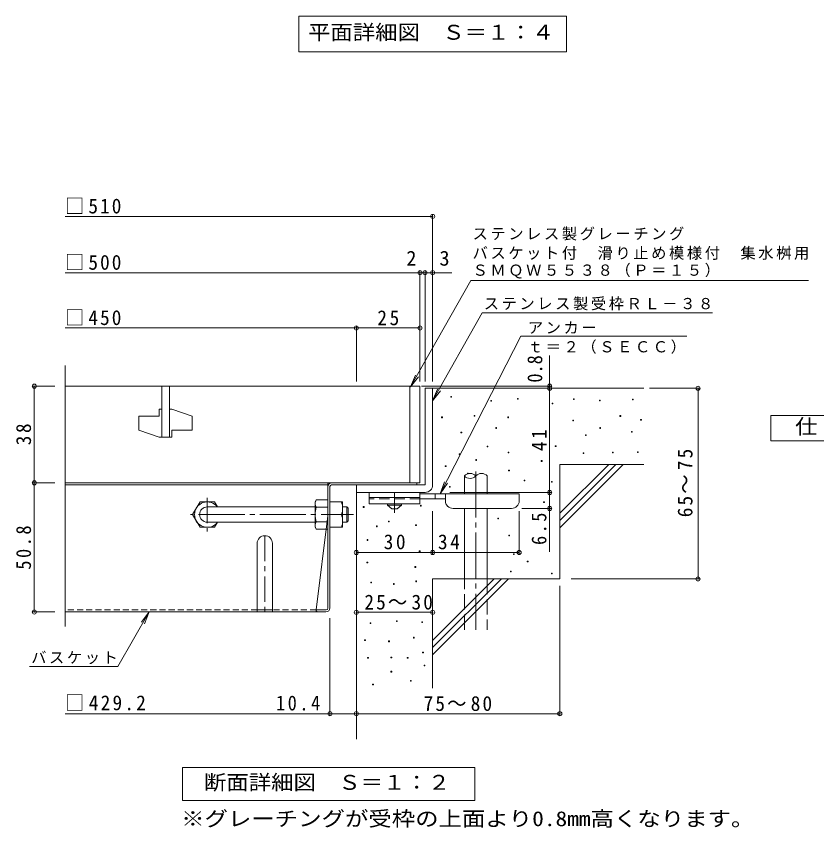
# Model space of a CAD drawing. Units: millimetres on the paper, enlarged 4 times, with parts at other scales. Extents: x -887 to 1051, y -780 to 740.
# Drawn here: x -822 to -193, y -663 to -24 of the extents above; entities that cross this region are included whole.
import ezdxf
from ezdxf.enums import TextEntityAlignment as Align

# ---------------------------------------------------------------- set-up
doc = ezdxf.new("R2010")
doc.units = ezdxf.units.MM
doc.header["$LTSCALE"] = 4
doc.header["$PDMODE"] = 32
doc.header["$PDSIZE"] = 3.2
for name, pattern in [('CHAIN1', [8, 5, -1, 1, -1]), ('CHAIN2', [12, 9, -1, 1, -1]), ('DASHED1', [1.8, 1.2, -0.6]), ('DASHED2', [3, 2, -1]), ('DASHED3', [4, 3, -1])]:
    doc.linetypes.add(name, pattern=pattern)
for name, color, linetype, lineweight in [('A-5_文字', 7, 'Continuous', 9), ('D-0_芯', 7, 'Continuous', 9), ('D-1_躯体', 2, 'Continuous', 9), ('D-2_仕上', 3, 'Continuous', 9), ('D-4_その他', 7, 'Continuous', 9), ('D-5_文字', 7, 'Continuous', 9), ('D-6_寸法', 6, 'Continuous', 9), ('D-7_ハッチ', 2, 'Continuous', 9), ('D-8_記号', 2, 'Continuous', 9), ('D-9_0-HOJO', 4, 'Continuous', 9), ('D-B_7-WAKU-T', 2, 'Continuous', 9)]:
    doc.layers.add(name, color=color, linetype=linetype, lineweight=lineweight)
doc.styles.add('ＭＳ ゴシック', font='')
doc.styles.get('ＭＳ ゴシック').set_extended_font_data('MS Gothic')

msp = doc.modelspace()

# ---------------------------------------------------------------- linework, layer by layer
at = {"layer": 'A-5_文字'}
for p, q in [((-599.913, -24.266), (-389.513, -24.266)), ((-599.913, -24.266), (-599.913, -52.266)), ((-389.513, -24.266), (-389.513, -52.266)), ((-599.913, -52.266), (-389.513, -52.266))]:
    msp.add_line(p, q, dxfattribs=at)
at = {"layer": 'D-0_芯'}
for points in [[(-480.433, -323.903), (-480.433, -323.303), (-479.833, -323.303), (-479.833, -323.903)], [(-428.033, -325.524), (-428.033, -324.924), (-427.433, -324.924), (-427.433, -325.524)], [(-383.975, -325.712), (-383.975, -325.112), (-383.375, -325.112), (-383.375, -325.712)], [(-337.685, -325.983), (-337.685, -325.383), (-337.085, -325.383), (-337.085, -325.983)], [(-449.101, -327.144), (-449.101, -326.544), (-448.501, -326.544), (-448.501, -327.144)], [(-400.758, -329.231), (-400.758, -328.631), (-400.158, -328.631), (-400.158, -329.231)], [(-363.672, -326.795), (-363.672, -326.195), (-363.072, -326.195), (-363.072, -326.795)], [(-487.643, -340.028), (-487.643, -339.427), (-487.043, -339.427), (-487.043, -340.028)], [(-462.207, -338.947), (-462.207, -338.347), (-461.606, -338.347), (-461.606, -338.947)], [(-435.678, -340.03), (-435.678, -339.43), (-435.078, -339.43), (-435.078, -340.03)], [(-384.516, -342.495), (-384.516, -341.895), (-383.916, -341.895), (-383.916, -342.495)], [(-347.43, -338.976), (-347.43, -338.376), (-346.83, -338.376), (-346.83, -338.976)], [(-331.2, -342.051), (-331.2, -341.451), (-330.6, -341.451), (-330.6, -342.051)], [(-445.153, -348.421), (-445.153, -347.821), (-444.552, -347.821), (-444.552, -348.421)], [(-363.402, -348.451), (-363.402, -347.851), (-362.802, -347.851), (-362.802, -348.451)], [(-338.497, -351.429), (-338.497, -350.828), (-337.897, -350.828), (-337.897, -351.429)], [(-472.473, -351.947), (-472.473, -351.347), (-471.873, -351.347), (-471.873, -351.947)], [(-374.5, -354.136), (-374.5, -353.535), (-373.9, -353.535), (-373.9, -354.136)], [(-451.92, -363.039), (-451.92, -362.439), (-451.32, -362.439), (-451.32, -363.039)], [(-398.322, -362.798), (-398.322, -362.198), (-397.722, -362.198), (-397.722, -362.798)], [(-473.847, -368.994), (-473.847, -368.394), (-473.247, -368.394), (-473.247, -368.994)], [(-435.407, -367.641), (-435.407, -367.041), (-434.807, -367.041), (-434.807, -367.641)], [(-376.395, -368.212), (-376.395, -367.612), (-375.795, -367.612), (-375.795, -368.212)], [(-353.386, -367.67), (-353.386, -367.07), (-352.786, -367.07), (-352.786, -367.67)], [(-333.625, -367.4), (-333.625, -366.8), (-333.025, -366.8), (-333.025, -367.4)], [(-460.745, -373.629), (-460.745, -373.029), (-460.145, -373.029), (-460.145, -373.629)], [(-409.305, -374.392), (-409.305, -373.792), (-408.705, -373.792), (-408.705, -374.392)], [(-484.755, -378.464), (-484.755, -377.864), (-484.155, -377.864), (-484.155, -378.464)], [(-434.973, -381.802), (-434.973, -381.202), (-434.373, -381.202), (-434.373, -381.802)], [(-467.274, -384.155), (-467.274, -383.555), (-466.674, -383.555), (-466.674, -384.155)], [(-422.729, -389.646), (-422.729, -389.046), (-422.129, -389.046), (-422.129, -389.646)], [(-481.434, -394.713), (-481.434, -394.113), (-480.834, -394.113), (-480.834, -394.713)], [(-401.373, -390.867), (-401.373, -390.267), (-400.773, -390.267), (-400.773, -390.867)], [(-407.475, -406.732), (-407.475, -406.132), (-406.875, -406.132), (-406.875, -406.732)], [(-549.26, -410.576), (-549.26, -409.976), (-548.66, -409.976), (-548.66, -410.576)], [(-504.24, -409.507), (-504.24, -408.907), (-503.64, -408.907), (-503.64, -409.507)], [(-443.476, -419.546), (-443.476, -418.946), (-442.876, -418.946), (-442.876, -419.546)], [(-538.951, -425.749), (-538.951, -425.149), (-538.351, -425.149), (-538.351, -425.749)], [(-529.458, -422.005), (-529.458, -421.405), (-528.858, -421.405), (-528.858, -422.005)], [(-508.141, -424.898), (-508.141, -424.298), (-507.541, -424.298), (-507.541, -424.898)], [(-434.933, -432.97), (-434.933, -432.37), (-434.333, -432.37), (-434.333, -432.97)], [(-546.308, -436.505), (-546.308, -435.905), (-545.708, -435.905), (-545.708, -436.505)], [(-505.248, -445.454), (-505.248, -444.854), (-504.648, -444.854), (-504.648, -445.454)], [(-431.272, -447.615), (-431.272, -447.015), (-430.672, -447.015), (-430.672, -447.615)], [(-420.289, -453.353), (-420.289, -452.753), (-419.689, -452.753), (-419.689, -453.353)], [(-546.36, -454.229), (-546.36, -453.629), (-545.76, -453.629), (-545.76, -454.229)], [(-508.603, -457.791), (-508.603, -457.19), (-508.003, -457.19), (-508.003, -457.791)], [(-433.535, -461.285), (-433.535, -460.685), (-432.935, -460.685), (-432.935, -461.285)], [(-401.373, -462.87), (-401.373, -462.27), (-400.773, -462.27), (-400.773, -462.87)], [(-543.298, -469.918), (-543.298, -469.318), (-542.698, -469.318), (-542.698, -469.918)], [(-525.635, -471.136), (-525.635, -470.536), (-525.035, -470.536), (-525.035, -471.136)], [(-507.972, -469.004), (-507.972, -468.404), (-507.372, -468.404), (-507.372, -469.004)], [(-543.945, -501.907), (-543.945, -501.307), (-543.345, -501.307), (-543.345, -501.907)], [(-543.945, -501.907), (-543.945, -501.307), (-543.345, -501.307), (-543.345, -501.907)], [(-523.236, -500.384), (-523.236, -499.784), (-522.636, -499.784), (-522.636, -500.384)], [(-523.236, -500.384), (-523.236, -499.784), (-522.636, -499.784), (-522.636, -500.384)], [(-503.289, -501.146), (-503.289, -500.546), (-502.689, -500.546), (-502.689, -501.146)], [(-503.289, -501.146), (-503.289, -500.546), (-502.689, -500.546), (-502.689, -501.146)], [(-548.208, -515.307), (-548.208, -514.707), (-547.608, -514.707), (-547.608, -515.307)], [(-548.208, -515.307), (-548.208, -514.707), (-547.608, -514.707), (-547.608, -515.307)], [(-529.327, -516.22), (-529.327, -515.62), (-528.727, -515.62), (-528.727, -516.22)], [(-529.327, -516.22), (-529.327, -515.62), (-528.727, -515.62), (-528.727, -516.22)], [(-509.763, -513.326), (-509.763, -512.726), (-509.163, -512.726), (-509.163, -513.326)], [(-509.763, -513.326), (-509.763, -512.726), (-509.163, -512.726), (-509.163, -513.326)], [(-545.821, -529.249), (-545.821, -528.649), (-545.221, -528.649), (-545.221, -529.249)], [(-545.821, -529.249), (-545.821, -528.649), (-545.221, -528.649), (-545.221, -529.249)], [(-527.526, -528.949), (-527.526, -528.349), (-526.926, -528.349), (-526.926, -528.949)], [(-527.526, -528.949), (-527.526, -528.349), (-526.926, -528.349), (-526.926, -528.949)], [(-514.63, -529.249), (-514.63, -528.649), (-514.03, -528.649), (-514.03, -529.249)], [(-514.63, -529.249), (-514.63, -528.649), (-514.03, -528.649), (-514.03, -529.249)], [(-502.633, -525.05), (-502.633, -524.45), (-502.033, -524.45), (-502.033, -525.05)], [(-502.633, -525.05), (-502.633, -524.45), (-502.033, -524.45), (-502.033, -525.05)], [(-501.434, -535.247), (-501.434, -534.647), (-500.834, -534.647), (-500.834, -535.247)], [(-501.434, -535.247), (-501.434, -534.647), (-500.834, -534.647), (-500.834, -535.247)], [(-527.526, -540.046), (-527.526, -539.446), (-526.926, -539.446), (-526.926, -540.046)], [(-527.526, -540.046), (-527.526, -539.446), (-526.926, -539.446), (-526.926, -540.046)], [(-512.23, -547.244), (-512.23, -546.644), (-511.63, -546.644), (-511.63, -547.244)], [(-512.23, -547.244), (-512.23, -546.644), (-511.63, -546.644), (-511.63, -547.244)], [(-541.922, -550.243), (-541.922, -549.643), (-541.322, -549.643), (-541.322, -550.243)], [(-541.922, -550.243), (-541.922, -549.643), (-541.322, -549.643), (-541.322, -550.243)]]:
    msp.add_lwpolyline(points, close=True, dxfattribs=at)
at = {"layer": 'D-1_躯体'}
for p, q in [((-500.713, -316.838), (-500.713, -392.838)), ((-500.713, -316.838), (-494.713, -316.838)), ((-494.713, -392.838), (-494.713, -316.838)), ((-554.713, -392.838), (-500.713, -392.838)), ((-554.713, -398.838), (-554.713, -392.838)), ((-554.713, -398.838), (-500.713, -398.838))]:
    msp.add_line(p, q, dxfattribs=at)
at = {"layer": 'D-1_躯体', "color": 3}
for p, q in [((-565.516, -410.238), (-562.116, -410.238)), ((-562.116, -410.238), (-561.116, -411.238)), ((-562.116, -422.238), (-562.116, -410.238)), ((-561.116, -421.238), (-561.116, -411.238)), ((-562.116, -422.238), (-561.116, -421.238)), ((-565.516, -422.238), (-562.116, -422.238))]:
    msp.add_line(p, q, dxfattribs=at)
at = {"layer": 'D-1_躯体'}
msp.add_arc((-500.713, -392.838), 6, 270, 0, dxfattribs=at)
at = {"layer": 'D-2_仕上'}
for p, q in [((-783.78, -504.215), (-783.78, -298.959)), ((-504.713, -315.238), (-783.78, -315.238)), ((-707.713, -315.238), (-707.713, -355.238)), ((-701.713, -315.238), (-701.713, -355.238)), ((-512.713, -315.238), (-512.713, -391.238)), ((-504.713, -315.238), (-504.713, -391.238)), ((-709.713, -333.238), (-709.713, -338.738)), ((-707.713, -333.238), (-709.713, -333.238)), ((-699.713, -333.238), (-701.713, -333.238)), ((-699.713, -333.238), (-683.713, -338.738)), ((-725.713, -338.738), (-725.713, -349.738)), ((-725.713, -338.738), (-709.713, -338.738)), ((-683.713, -338.738), (-683.713, -349.738)), ((-725.713, -349.738), (-709.713, -355.238)), ((-699.713, -349.738), (-699.713, -355.238)), ((-699.713, -349.738), (-683.713, -349.738)), ((-699.713, -355.238), (-709.713, -355.238)), ((-783.78, -391.238), (-504.713, -391.238))]:
    msp.add_line(p, q, dxfattribs=at)
at = {"layer": 'D-4_その他'}
for p, q in [((-783.78, -181.691), (-494.713, -181.691)), ((-494.713, -311.655), (-494.713, -180.491)), ((-783.78, -225.969), (-504.712, -225.969)), ((-504.712, -311.655), (-504.712, -224.769)), ((-504.712, -225.969), (-502.712, -225.969)), ((-502.712, -225.969), (-479.648, -225.969)), ((-500.712, -311.655), (-500.712, -224.769)), ((-783.78, -269.47), (-554.713, -269.47)), ((-554.713, -311.655), (-554.713, -268.27)), ((-554.713, -269.47), (-504.712, -269.47)), ((-402.73, -316.837), (-402.73, -291.172)), ((-809.141, -315.238), (-791.78, -315.238)), ((-807.941, -391.238), (-807.941, -315.238)), ((-401.53, -315.238), (-503.573, -315.238)), ((-401.53, -316.837), (-492.2, -316.837)), ((-402.73, -398.838), (-402.73, -316.837)), ((-324.301, -316.837), (-284.838, -316.837)), ((-286.039, -466.837), (-286.039, -316.837)), ((-809.141, -391.238), (-791.776, -391.238)), ((-807.941, -492.838), (-807.941, -391.238)), ((-481.112, -398.838), (-401.53, -398.838)), ((-402.73, -398.838), (-402.73, -445.538)), ((-494.713, -447.279), (-494.713, -413.437)), ((-426.713, -447.279), (-426.713, -413.437)), ((-401.53, -411.437), (-424.713, -411.437)), ((-385.818, -466.837), (-284.838, -466.837)), ((-394.712, -472.348), (-394.709, -574.038)), ((-809.141, -492.838), (-791.776, -492.838)), ((-717.531, -492.838), (-721.358, -502.077)), ((-575.513, -574.038), (-575.516, -497.638)), ((-554.712, -493.085), (-494.713, -493.085)), ((-575.513, -572.838), (-783.776, -572.838)), ((-554.709, -572.838), (-575.513, -572.838)), ((-554.709, -572.838), (-394.709, -572.838))]:
    msp.add_line(p, q, dxfattribs=at)
for points in [[(-554.713, -446.079), (-494.713, -446.079), (-426.713, -446.079)], [(-811.609, -535.845), (-742.361, -535.845), (-717.531, -492.838), (-723.619, -500.771)]]:
    msp.add_lwpolyline(points, dxfattribs=at)
for p in [(-494.713, -181.691), (-504.712, -225.969), (-500.712, -225.969), (-494.713, -225.969), (-554.713, -269.47), (-504.712, -269.47), (-807.941, -315.238), (-402.73, -315.238), (-402.73, -316.837), (-286.039, -316.837), (-807.941, -391.238), (-402.73, -398.838), (-402.73, -411.437), (-554.713, -446.079), (-494.713, -446.079), (-426.713, -446.079), (-286.039, -466.837), (-807.941, -492.838), (-807.941, -492.838), (-554.712, -493.085), (-494.713, -493.085), (-575.513, -572.838), (-554.709, -572.838), (-394.709, -572.838)]:
    msp.add_point(p, dxfattribs=at)
at = {"layer": 'D-5_文字'}
for p, q in [((-512.033, -315.838), (-464.718, -231.993)), ((-464.718, -231.993), (-199.337, -231.993)), ((-425.36, -275.935), (-488.713, -399.837)), ((-425.36, -275.935), (-294.973, -275.935)), ((-512.033, -315.838), (-508.207, -306.599)), ((-512.033, -315.838), (-505.946, -307.904)), ((-494.713, -326.837), (-490.886, -317.599)), ((-494.713, -326.837), (-488.625, -318.904)), ((-488.713, -399.837), (-485.361, -390.416)), ((-488.713, -399.837), (-483.037, -391.604)), ((-691.511, -615.215), (-461.51, -615.215)), ((-691.511, -641.215), (-691.511, -615.215)), ((-461.51, -615.215), (-461.51, -641.215)), ((-461.51, -641.215), (-691.511, -641.215))]:
    msp.add_line(p, q, dxfattribs=at)
msp.add_lwpolyline([(-494.713, -326.837), (-455.805, -257.555), (-274.7, -257.555)], dxfattribs=at)
msp.add_lwpolyline([(-228.713, -358.337), (-228.713, -338.337), (-138.713, -338.337), (-138.713, -358.337)], close=True, dxfattribs=at)
at = {"layer": 'D-6_寸法'}
for p, q in [((-494.713, -316.837), (-328.712, -316.837)), ((-394.713, -415.242), (-356.308, -376.838)), ((-394.713, -376.838), (-328.712, -376.838)), ((-394.713, -420.898), (-350.652, -376.838)), ((-394.713, -376.838), (-394.713, -466.838)), ((-394.713, -426.554), (-344.996, -376.838)), ((-469.796, -399.837), (-469.796, -385.837)), ((-451.796, -399.837), (-451.796, -385.837)), ((-554.713, -398.838), (-554.713, -592.838)), ((-469.796, -466.838), (-469.796, -411.437)), ((-451.796, -466.838), (-451.796, -411.437)), ((-494.713, -466.838), (-394.713, -466.838)), ((-494.713, -466.838), (-494.713, -552.838)), ((-494.713, -515.241), (-446.309, -466.838)), ((-494.713, -520.898), (-440.653, -466.838)), ((-494.713, -526.554), (-434.996, -466.838))]:
    msp.add_line(p, q, dxfattribs=at)
at = {"layer": 'D-6_寸法', "linetype": 'CHAIN2'}
msp.add_line((-460.796, -382.452), (-460.796, -506.838), dxfattribs=at)
at = {"layer": 'D-6_寸法', "linetype": 'DASHED3'}
for p, q in [((-469.796, -506.838), (-469.796, -466.838)), ((-451.796, -466.838), (-451.796, -506.838))]:
    msp.add_line(p, q, dxfattribs=at)
at = {"layer": 'D-6_寸法'}
for centre, start, end in [((-465.296, -389.899), 42.07146, 137.92854), ((-465.296, -381.776), 222.07146, 317.92854), ((-456.296, -389.899), 42.07146, 137.92854)]:
    msp.add_arc(centre, 6.062, start, end, dxfattribs=at)
at = {"layer": 'D-7_ハッチ'}
for p, q in [((-577.116, -391.238), (-783.776, -391.238)), ((-577.116, -392.838), (-783.776, -392.838)), ((-577.116, -489.905), (-577.116, -391.238)), ((-575.516, -489.638), (-575.516, -394.171)), ((-574.183, -392.838), (-507.109, -392.838)), ((-573.916, -391.238), (-507.109, -391.238)), ((-507.109, -391.238), (-507.109, -392.838)), ((-577.116, -417.238), (-586.34, -491.238)), ((-578.449, -491.238), (-586.34, -491.238)), ((-578.716, -492.838), (-783.776, -492.838))]:
    msp.add_line(p, q, dxfattribs=at)
at = {"layer": 'D-7_ハッチ', "linetype": 'DASHED1'}
for p, q in [((-632.716, -491.238), (-783.776, -491.238)), ((-586.34, -491.238), (-623.666, -491.238))]:
    msp.add_line(p, q, dxfattribs=at)
at = {"layer": 'D-7_ハッチ'}
for centre, radius, start, end in [((-573.916, -394.438), 3.2, 90, 180), ((-574.183, -394.171), 1.333, 90, 180), ((-584.74, -491.238), 1.6, 180, 270), ((-578.716, -489.638), 3.2, 270, 0), ((-578.449, -489.905), 1.333, 270, 0)]:
    msp.add_arc(centre, radius, start, end, dxfattribs=at)
at = {"layer": 'D-8_記号', "linetype": 'CHAIN1'}
for p, q in [((-671.909, -403.045), (-671.909, -429.431)), ((-658.716, -416.238), (-685.102, -416.238)), ((-626.716, -432.838), (-626.716, -492.838))]:
    msp.add_line(p, q, dxfattribs=at)
at = {"layer": 'D-8_記号'}
for p, q in [((-632.716, -438.838), (-632.716, -492.838)), ((-620.716, -438.838), (-620.716, -492.838)), ((-632.716, -491.238), (-620.716, -491.238)), ((-632.716, -491.238), (-623.666, -491.238))]:
    msp.add_line(p, q, dxfattribs=at)
msp.add_arc((-626.716, -438.838), 6, 0, 180, dxfattribs=at)
at = {"layer": 'D-9_0-HOJO', "color": 3}
for p, q in [((-544.713, -398.838), (-544.713, -407.838)), ((-504.713, -398.838), (-544.713, -398.838)), ((-504.713, -398.838), (-504.713, -407.838)), ((-504.713, -402.838), (-544.713, -402.838)), ((-504.713, -407.838), (-544.713, -407.838))]:
    msp.add_line(p, q, dxfattribs=at)
at = {"layer": 'D-9_0-HOJO', "linetype": 'CHAIN1'}
msp.add_line((-524.713, -414.934), (-524.713, -398.838), dxfattribs=at)
at = {"layer": 'D-9_0-HOJO'}
for p, q in [((-426.713, -399.837), (-504.713, -399.837)), ((-492.713, -403.837), (-492.713, -399.837)), ((-484.713, -405.437), (-484.713, -399.837)), ((-426.713, -405.437), (-426.713, -399.837)), ((-484.703, -403.837), (-504.713, -403.837)), ((-478.713, -411.437), (-432.713, -411.437))]:
    msp.add_line(p, q, dxfattribs=at)
at = {"layer": 'D-9_0-HOJO', "color": 3, "linetype": 'DASHED2'}
msp.add_line((-504.713, -403.838), (-544.713, -403.838), dxfattribs=at)
at = {"layer": 'D-9_0-HOJO', "color": 2}
for p, q in [((-530.213, -408.837), (-530.213, -407.838)), ((-519.213, -408.837), (-519.213, -407.838)), ((-530.213, -408.837), (-526.713, -411.837)), ((-530.213, -408.837), (-519.213, -408.837)), ((-526.713, -411.837), (-522.713, -411.837)), ((-522.713, -411.837), (-519.213, -408.837))]:
    msp.add_line(p, q, dxfattribs=at)
at = {"layer": 'D-9_0-HOJO'}
for centre, start, end in [((-478.713, -405.437), 180, 270), ((-432.713, -405.437), 270, 0)]:
    msp.add_arc(centre, 6, start, end, dxfattribs=at)
at = {"layer": 'D-B_7-WAKU-T'}
for p, q in [((-683.409, -416.238), (-677.636, -406.238)), ((-677.636, -406.238), (-666.183, -406.238)), ((-663.882, -410.222), (-666.183, -406.238)), ((-587.116, -406.238), (-586.25, -404.738)), ((-587.116, -426.238), (-587.116, -406.238)), ((-577.116, -404.738), (-586.25, -404.738)), ((-575.516, -406.238), (-565.516, -406.238)), ((-565.516, -426.238), (-565.516, -406.238)), ((-586.25, -410.511), (-577.116, -410.511)), ((-683.409, -416.238), (-677.636, -426.238)), ((-575.516, -416.238), (-566.382, -416.238)), ((-677.636, -426.238), (-666.183, -426.238)), ((-663.873, -422.238), (-666.183, -426.238)), ((-587.116, -426.238), (-586.25, -427.738)), ((-586.25, -421.965), (-577.116, -421.965)), ((-575.516, -426.238), (-565.516, -426.238)), ((-577.116, -427.738), (-586.25, -427.738))]:
    msp.add_line(p, q, dxfattribs=at)
at = {"layer": 'D-B_7-WAKU-T', "color": 3}
for p, q in [((-671.909, -410.238), (-587.116, -410.238)), ((-671.909, -422.238), (-587.116, -422.238))]:
    msp.add_line(p, q, dxfattribs=at)
at = {"layer": 'D-B_7-WAKU-T', "color": 3, "linetype": 'CHAIN2'}
msp.add_line((-678.485, -416.238), (-556.907, -416.238), dxfattribs=at)
at = {"layer": 'D-B_7-WAKU-T', "linetype": 'CHAIN1'}
msp.add_line((-560.143, -416.238), (-566.267, -416.238), dxfattribs=at)
at = {"layer": 'D-B_7-WAKU-T'}
for centre, radius, start, end in [((-671.909, -416.238), 10, 36.87019, 323.12981), ((-580.552, -408.028), 6.579, 149.99998, 176.07924), ((-581.646, -407.558), 5.47, 180.2103, 212.68507), ((-580.382, -411.238), 14.866, 340.34633, 19.65366), ((-567.751, -416.238), 19.365, 162.79973, 197.20026), ((-580.382, -421.238), 14.866, 340.34633, 19.65366), ((-581.646, -424.918), 5.47, 147.31491, 179.78969), ((-580.552, -424.448), 6.579, 183.92075, 210)]:
    msp.add_arc(centre, radius, start, end, dxfattribs=at)
at = {"layer": 'D-B_7-WAKU-T', "color": 3}
msp.add_arc((-671.909, -416.238), 6, 90, 270, dxfattribs=at)

# ---------------------------------------------------------------- texts
at = {"layer": 'A-5_文字', "color": 2, "style": 'ＭＳ ゴシック', "width": 1.1}
msp.add_text('平面詳細図\u3000Ｓ＝１：４', height=11.73, dxfattribs=at).set_placement((-592.713, -46.266), align=Align.BOTTOM_LEFT)
at = {"layer": 'D-4_その他', "color": 2, "style": 'ＭＳ ゴシック'}
for s, p in [('2', (-515.448, -223.969)), ('3', (-489.392, -223.969))]:
    msp.add_text(s, height=11.73, dxfattribs=at).set_placement(p, align=Align.BOTTOM_LEFT)
at = {"layer": 'D-4_その他', "color": 2, "style": 'ＭＳ ゴシック', "width": 0.9}
msp.add_text('0.8', height=11.73, rotation=90, dxfattribs=at).set_placement((-405.04, -312.417), align=Align.BOTTOM_LEFT)
at = {"layer": 'D-4_その他', "color": 2, "style": 'ＭＳ ゴシック', "width": 1.15}
msp.add_text('※グレーチングが受枠の上面より0.8mm高くなります。', height=11.73, dxfattribs=at).set_placement((-692.46, -664.8), align=Align.BOTTOM_LEFT)
at = {"layer": 'D-4_その他', "color": 2, "char_height": 11.73, "attachment_point": 7, "style": 'ＭＳ ゴシック'}
for s, insert in [('\\T1.21;\\W0.95;□510', (-783.78, -179.691)), ('\\T1.21;\\W0.95;□500', (-783.78, -223.969)), ('\\T1.21;\\W0.95;□450', (-783.78, -267.47)), ('\\T1.27;\\W0.95;25', (-538.212, -267.47)), ('\\T1.27;\\W0.95;30', (-533.213, -443.679)), ('\\T1.27;\\W0.95;34', (-490.566, -443.679)), ('\\T1.22;\\W0.95;25～30', (-548.393, -491.085)), ('\\T1.23;\\W0.95;□429.2', (-783.776, -570.438)), ('\\T1.28;\\W0.9;10.4', (-617.893, -570.438)), ('\\T1.22;\\W0.95;75～80', (-501.856, -570.838))]:
    msp.add_mtext(s, dxfattribs=dict(at, insert=insert))
at = {"layer": 'D-4_その他', "char_height": 8.798, "attachment_point": 7, "style": 'ＭＳ ゴシック'}
for s, insert in [('\\T1.17;ステンレス製グレーチング', (-463.337, -200.684)), ('\\T1.17;バスケット付\u3000滑り止め模様付\u3000集水桝用', (-463.337, -215.93)), ('\\T1.17;ＳＭＱＷ５５３８（Ｐ＝１５）', (-463.337, -230.585)), ('\\T1.17;バスケット', (-810.361, -533.942))]:
    msp.add_mtext(s, dxfattribs=dict(at, insert=insert))
at = {"layer": 'D-4_その他', "color": 2, "char_height": 11.73, "attachment_point": 7, "rotation": 90, "style": 'ＭＳ ゴシック'}
for s, insert in [('\\T1.27;\\W0.95;38', (-810.341, -361.738)), ('\\T1.27;\\W0.95;41', (-405.13, -366.338)), ('\\T1.22;\\W0.95;65～75', (-290.251, -418.337)), ('\\T1.27;\\W0.9;6.5', (-405.13, -440.115)), ('\\T1.28;\\W0.9;50.8', (-810.341, -459.538))]:
    msp.add_mtext(s, dxfattribs=dict(at, insert=insert))
at = {"layer": 'D-5_文字', "color": 2, "style": 'ＭＳ ゴシック', "width": 1.1}
for s, p in [('仕\u3000様', (-209.713, -356.337)), ('断面詳細図\u3000Ｓ＝１：２', (-674.511, -636.215))]:
    msp.add_text(s, height=11.73, dxfattribs=at).set_placement(p, align=Align.BOTTOM_LEFT)
at = {"layer": 'D-5_文字', "char_height": 8.798, "attachment_point": 7, "style": 'ＭＳ ゴシック'}
for s, insert in [('\\T1.17;ステンレス製受枠ＲＬ－３８', (-454.558, -255.652)), ('\\T1.17;アンカー', (-419.902, -274.071)), ('\\T1.17;ｔ＝２（ＳＥＣＣ）', (-419.902, -289.798))]:
    msp.add_mtext(s, dxfattribs=dict(at, insert=insert))

doc.saveas('drawing.dxf')
